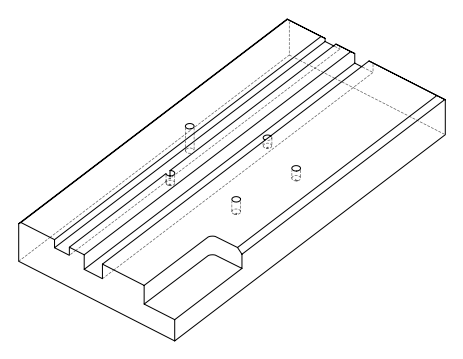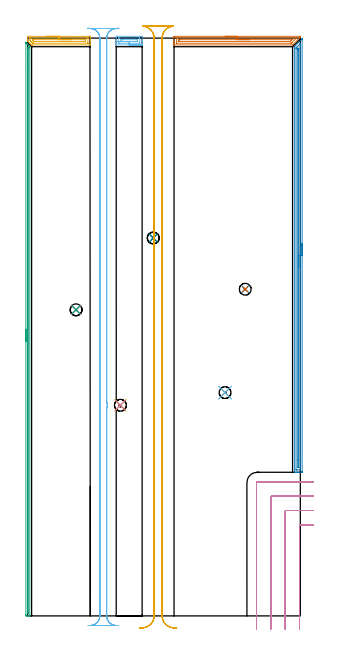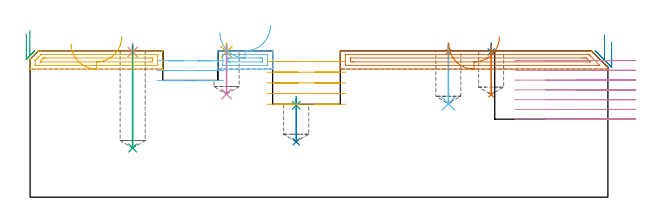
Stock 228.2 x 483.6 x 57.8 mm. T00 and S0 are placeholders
(PLAN: 18 operations, 5 tool changes, 47.3 min)
(1 SPOT_DRILL | STEP1POCKET | NXT0321_9005460120000 | 0.03 min | 1 mm3)
(2 SPOT_DRILL_1 | STEP1POCKET_1 | NXT0321_9005460120000 | 0.03 min | 1 mm3)
(3 SPOT_DRILL_2 | STEP1POCKET_2 | NXT0321_9005460120000 | 0.03 min | 2267 mm3)
(4 SPOT_DRILL_3 | STEP1POCKET_3 | NXT0321_9005460120000 | 0.03 min | 1 mm3)
(5 SPOT_DRILL_4 | STEP1POCKET_4 | NXT0321_9005460120000 | 0.03 min | 1 mm3)
(6 DRILL_BLIND_HOLE_INTO_CENTER | STEP1POCKET | UGT0301_494 | 0.09 min | 1445 mm3)
(7 DRILL_BLIND_HOLE_INTO_CENTER_1 | STEP1POCKET_1 | UGT0301_494 | 0.08 min | 1170 mm3)
(8 DRILL_BLIND_HOLE_INTO_CENTER_2 | STEP1POCKET_2 | UGT0301_494 | 0.07 min | 1035 mm3)
(9 DRILL_BLIND_HOLE_INTO_CENTER_3 | STEP1POCKET_3 | UGT0301_494 | 0.16 min | 2782 mm3)
(10 DRILL_BLIND_HOLE_INTO_CENTER_4 | STEP1POCKET_4 | UGT0301_494 | 0.08 min | 1155 mm3)
(11 AREA_MILL | FG_CHAMFER_SURFACE | UGT0205_001 | 1.43 min | 1476 mm3)
(12 AREA_MILL_1 | FG_CHAMFER_SURFACE_1 | UGT0205_001 | 0.71 min | 795 mm3)
(13 AREA_MILL_2 | FG_CHAMFER_SURFACE_2 | UGT0205_001 | 2.66 min | 2857 mm3)
(14 AREA_MILL_3 | FG_CHAMFER_SURFACE_3 | UGT0205_001 | 8.8 min | 7654 mm3)
(15 AREA_MILL_4 | FG_CHAMFER_SURFACE_4 | UGT0205_001 | 7.79 min | 2597 mm3)
(16 MILL_CORNER_NOTCH_RECTANGULAR | CORNER_NOTCH_RECTANGULAR | UGT0201_008 | Follow Part, ap 4, ae 75% | 8.31 min | 144556 mm3)
(17 MILL_RECTANGULAR_SLOT | SLOT_RECTANGULAR | UGT0201_104 | Follow Part, ap 5, ae 75% | 10.65 min | 269907 mm3)
(18 MILL_RECTANGULAR_SLOT_1 | SLOT_RECTANGULAR_1 | UGT0201_008 | Follow Part, ap 4, ae 75% | 6.33 min | 122498 mm3)
(TOOL NXT0321_9005460120000 | NC Spot Drill, 142deg, 12mm, Carbide, Uncoated | D12 PA142 FL30 Z2)
(TOOL UGT0301_494 | Carbide Drill 9.9 mm | D9.9 PA118 FL87 Z2)
(TOOL UGT0205_001 | Chamfer Mill 20 x 3 x 45 deg. | D20 FL50 Z2)
(TOOL UGT0201_008 | End Mill 16 mm | D16 FL32 Z4)
(TOOL UGT0201_104 | End Mill 20 mm | D20 FL22 Z2)
(OP 1 SPOT_DRILL)
G17 G21 G94 G90
T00 M6
G54
G17 G0 G90 X165.2 Y186.9 S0 M3
G43 Z67.8 H0
G94 G81 G98 Z57.374 F250. R60.8
G80
M5
M2
(OP 2 SPOT_DRILL_1)
G17 G21 G94 G90
T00 M6
G54
G17 G0 G90 X182.1 Y273.4 S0 M3
G43 Z67.8 H0
G94 G81 G98 Z57.374 F250. R60.8
G80
M5
M2
(OP 3 SPOT_DRILL_2)
G17 G21 G94 G90
T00 M6
G54
G17 G0 G90 X105.1 Y316.3 S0 M3
G43 Z67.8 H0
G94 G81 G98 Z36.274 F250. R39.7
G80
M5
M2
(OP 4 SPOT_DRILL_3)
G17 G21 G94 G90
T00 M6
G54
G17 G0 G90 X40.5 Y256.2 S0 M3
G43 Z67.8 H0
G94 G81 G98 Z57.374 F250. R60.8
G80
M5
M2
(OP 5 SPOT_DRILL_4)
G17 G21 G94 G90
T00 M6
G54
G17 G0 G90 X77.6 Y176.3 S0 M3
G43 Z67.8 H0
G94 G81 G98 Z57.374 F250. R60.8
G80
M5
M2
(OP 6 DRILL_BLIND_HOLE_INTO_CENTER)
G17 G21 G94 G90
T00 M6
G54
G17 G0 G90 X165.2 Y186.9 S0 M3
G43 Z67.8 H0
G94 G81 G98 Z36.9 F250. R59.8
G80
M5
M2
(OP 7 DRILL_BLIND_HOLE_INTO_CENTER_1)
G17 G21 G94 G90
T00 M6
G54
G17 G0 G90 X182.1 Y273.4 S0 M3
G43 Z67.8 H0
G94 G81 G98 Z40.5 F250. R59.8
G80
M5
M2
(OP 8 DRILL_BLIND_HOLE_INTO_CENTER_2)
G17 G21 G94 G90
T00 M6
G54
G17 G0 G90 X105.1 Y316.3 S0 M3
G43 Z67.8 H0
G94 G81 G98 Z21.9 F250. R38.7
G80
M5
M2
(OP 9 DRILL_BLIND_HOLE_INTO_CENTER_3)
G17 G21 G94 G90
T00 M6
G54
G17 G0 G90 X40.5 Y256.2 S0 M3
G43 Z67.8 H0
G94 G81 G98 Z19.4 F250. R59.8
G80
M5
M2
(OP 10 DRILL_BLIND_HOLE_INTO_CENTER_4)
G17 G21 G94 G90
T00 M6
G54
G17 G0 G90 X77.6 Y176.3 S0 M3
G43 Z67.8 H0
G94 G81 G98 Z40.7 F250. R59.8
G80
M5
M2
(OP 11 AREA_MILL)
G17 G21 G94 G90
T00 M6
G54
G17 G0 G90 X16.2 Y485.1 S1061 M3
G43 Z67.8 H0
Z60.6
G94 G1 X16.238 Z59.728 F250.
X16.352 Z58.864
X16.541 Z58.012
X16.803 Z57.18
X17.137 Z56.374
X17.54 Z55.6
X18.008 Z54.864
X18.54 Z54.172
X19.129 Z53.529
X19.772 Z52.94
X20.464 Z52.409
X21.2 Z51.94
X21.974 Z51.537
X22.78 Z51.203
X23.612 Z50.941
X24.464 Z50.752
X25.328 Z50.638
X26.2 Z50.6
X51.386
X51.888 Y485.098 Z50.602
X52.383 Y485.092 Z50.604
X52.393 Y485.091 Z50.605
X52.4 Y484.598 Z51.097
Y482.828 Z52.866
Y482.081 Z53.617
Y481.943 Z53.756
X52.399 Y478.054 Z57.644
X52.39 Y477.905 Z57.793
X52.331 Y477.9 Z57.8
X4.055
X3.407 Y477.898 Z57.798
X3.305 Y477.905 Z57.791
X3.266 Y477.935 Z57.763
X3.245 Y477.955 Z57.744
X0.069 Y481.13 Z54.569
X0.045 Y481.155 Z54.542
X0.01 Y481.199 Z54.496
X0. Y481.334 Z54.363
X0.001 Y485.092 Z50.606
X0.069 Y485.1 Z50.6
X26.2
Y483.686 Z52.014
X50.143
X50.326 Y483.684 Z52.016
X50.371 Y483.681 Z52.019
X50.387 Y483.679 Z52.021
X50.39 Y483.669 Z52.031
X50.397 Y483.627 Z52.073
X50.399 Y483.585 Z52.115
Y479.605 Z56.095
X50.397 Y479.416 Z56.284
X50.393 Y479.348 Z56.352
X50.388 Y479.32 Z56.38
X50.383 Y479.319 Z56.381
X50.331 Y479.316 Z56.384
X50.116 Y479.314 Z56.386
X50.089
X4.914
X4.485 Y479.319 Z56.381
X4.38 Y479.321 Z56.379
X4.325 Y479.337 Z56.363
X4.254 Y479.404 Z56.296
X4.055 Y479.596 Z56.104
X3.477 Y480.172 Z55.528
X3.17 Y480.48 Z55.22
X2.594 Y481.057 Z54.643
X2.284 Y481.372 Z54.328
X2.01 Y481.661 Z54.039
X2.005 Y481.943 Z53.757
X2.001 Y482.225 Z53.475
Y483.395 Z52.305
X2.003 Y483.583 Z52.117
X2.008 Y483.652 Z52.048
X2.012 Y483.68 Z52.02
X2.017 Y483.681 Z52.019
X2.069 Y483.684 Z52.016
X2.284 Y483.686 Z52.014
X2.311
X26.2
Y482.272 Z53.428
X47.459 Y482.271 Z53.429
X48.019 Y482.268 Z53.432
X48.345 Y482.264 Z53.436
X48.391 Y481.943 Z53.757
X48.397 Y481.89 Z53.81
X48.4 Y481.057 Z54.643
Y481.003 Z54.697
X48.397 Y480.947 Z54.753
X48.39 Y480.837 Z54.863
X48.377 Y480.735 Z54.965
X48.345 Y480.734 Z54.966
X47.787 Y480.73 Z54.97
X47.459 Y480.729 Z54.971
X46.902 Y480.728 Z54.972
X6.156 Y480.729 Z54.971
X5.827 Y480.73 Z54.97
X5.498 Y480.733 Z54.967
X5.405 Y480.735 Z54.965
X5.366 Y480.745 Z54.955
X5.342 Y480.766 Z54.934
X5.24 Y480.863 Z54.837
X5.042 Y481.057 Z54.643
X4.941 Y481.158 Z54.542
X4.164 Y481.943 Z53.757
X4.055 Y482.056 Z53.644
X4.01 Y482.2 Z53.5
X4.009 Y482.241 Z53.459
X4.01 Y482.264 Z53.436
X4.02 Y482.266 Z53.434
X4.055 Y482.268 Z53.432
X4.612 Y482.271 Z53.429
X26.2 Y482.272 Z53.428
X27.072 Z53.467
X27.937 Y482.271 Z53.58
X28.788 Z53.769
X29.62 Z54.032
X30.426 Z54.365
X31.2 Z54.768
X31.936 Z55.237
X32.628 Z55.768
X33.271 Z56.357
X33.86 Z57.001
X34.392 Z57.693
X34.86 Z58.429
X35.263 Z59.202
X35.597 Z60.008
X35.859 Z60.84
X36.048 Z61.692
X36.162 Z62.557
X36.2 Z63.429
G0 Z67.8
M5
M2
(OP 12 AREA_MILL_1)
G17 G21 G94 G90
T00 M6
G54
G17 G0 G90 X94.95 Y477.9 S1061 M3
G43 Z67.8 H0
G94 G1 X94.912 Z66.928 F250.
X94.798 Z66.063
X94.609 Z65.212
X94.347 Z64.38
X94.013 Z63.574
X93.61 Z62.8
X93.142 Z62.064
X92.61 Z61.372
X92.021 Z60.729
X91.378 Z60.139
X90.686 Z59.608
X89.95 Z59.14
X89.176 Z58.737
X88.37 Z58.403
X87.538 Z58.141
X86.686 Z57.952
X85.822 Z57.838
X84.95 Z57.8
X74.249
X74.108 Y477.902 Z57.788
X74.1 Y477.92 Z57.771
Y478.236 Z57.463
Y478.694 Z57.005
Y479.287 Z56.408
Y481.354 Z54.343
Y481.943 Z53.752
Y482.533 Z53.162
Y484.303 Z51.393
X74.103 Y484.598 Z51.099
X74.108 Y485.091 Z50.605
X74.195 Y485.094 Z50.603
X74.695 Y485.1 Z50.6
X94.699
X95.205 Y485.099 Z50.601
X95.705 Y485.094 Z50.603
X95.792 Y485.091 Z50.605
X95.8 Y484.598 Z51.099
Y481.943 Z53.752
Y481.354 Z54.343
Y481.057 Z54.639
Y479.287 Z56.408
Y478.694 Z57.005
Y478.236 Z57.463
Y477.92 Z57.771
X95.792 Y477.902 Z57.788
X95.651 Y477.9 Z57.8
X84.95
Y479.314 Z56.386
X76.452
X76.258 Y479.315 Z56.385
X76.162 Y479.318 Z56.382
X76.121 Y479.321 Z56.379
X76.11 Y479.344 Z56.356
X76.105 Y479.437 Z56.263
X76.1 Y479.663 Z56.037
X76.101 Y483.203 Z52.497
X76.106 Y483.579 Z52.121
X76.11 Y483.679 Z52.021
X76.155 Y483.682 Z52.018
X76.263 Y483.685 Z52.015
X76.479 Y483.686 Z52.014
X93.448
X93.642 Y483.685 Z52.015
X93.738 Y483.682 Z52.018
X93.779 Y483.679 Z52.021
X93.79 Y483.656 Z52.044
X93.795 Y483.563 Z52.137
X93.8 Y483.337 Z52.363
X93.799 Y479.797 Z55.903
X93.793 Y479.421 Z56.279
X93.79 Y479.321 Z56.379
X93.745 Y479.318 Z56.382
X93.637 Y479.315 Z56.385
X93.421 Y479.314 Z56.386
X84.95
Y480.728 Z54.972
X79.154
X78.593 Y480.729 Z54.971
X78.262 Y480.73 Z54.97
X78.152 Y480.733 Z54.967
X78.12 Y480.735 Z54.965
X78.11 Y480.79 Z54.91
X78.105 Y480.897 Z54.803
X78.101 Y481.057 Z54.643
X78.102 Y482.101 Z53.599
X78.11 Y482.258 Z53.442
X78.262 Y482.265 Z53.435
X78.824 Y482.27 Z53.43
X79.154 Y482.271 Z53.429
X79.714 Y482.272 Z53.428
X91.307 Y482.271 Z53.429
X91.638 Y482.27 Z53.43
X91.748 Y482.267 Z53.433
X91.78 Y482.265 Z53.435
X91.79 Y482.21 Z53.49
X91.795 Y482.103 Z53.597
X91.799 Y481.943 Z53.757
X91.798 Y480.899 Z54.801
X91.79 Y480.742 Z54.958
X91.638 Y480.736 Z54.964
X91.076 Y480.73 Z54.97
X90.746 Y480.729 Z54.971
X90.186 Y480.728 Z54.972
X84.95
X84.078 Z55.01
X83.214 Z55.123
X82.362 Z55.312
X81.53 Z55.575
X80.724 Z55.908
X79.95 Z56.311
X79.214 Z56.78
X78.522 Z57.311
X77.879 Z57.9
X77.29 Z58.544
X76.758 Z59.236
X76.29 Z59.972
X75.887 Z60.745
X75.553 Z61.551
X75.291 Z62.383
X75.102 Z63.235
X74.988 Z64.1
X74.95 Z64.972
G0 Z67.8
M5
M2
(OP 13 AREA_MILL_2)
G17 G21 G94 G90
T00 M6
G54
G17 G0 G90 X165.35 Y485.1 S1061 M3
G43 Z67.8 H0
Z60.6
G94 G1 X165.388 Z59.728 F250.
X165.502 Z58.864
X165.691 Z58.012
X165.953 Z57.18
X166.287 Z56.374
X166.69 Z55.6
X167.158 Z54.864
X167.69 Z54.172
X168.279 Z53.529
X168.922 Z52.94
X169.614 Z52.408
X170.35 Z51.94
X171.124 Z51.537
X171.93 Z51.203
X172.762 Z50.941
X173.613 Z50.752
X174.478 Z50.638
X175.35 Z50.6
X228.034
X228.099 Y485.097 Z50.603
X228.2 Y485.091 Z50.605
X228.199 Y484.408 Z51.291
X228.183 Y484.383 Z51.317
X228.158 Y484.358 Z51.342
X227.957 Y484.155 Z51.541
X227.513 Y483.713 Z51.986
X222.156 Y478.356 Z57.344
X221.825 Y478.025 Z57.672
X221.704 Y477.905 Z57.791
X221.337 Y477.9 Z57.8
X122.666
X122.508 Y477.902 Z57.788
X122.5 Y477.922 Z57.769
Y478.273 Z57.426
Y478.629 Z57.07
Y479.287 Z56.408
Y480.501 Z55.196
Y481.057 Z54.637
Y484.32 Z51.377
X122.503 Y484.598 Z51.099
X122.509 Y485.091 Z50.606
X122.612 Y485.094 Z50.603
X123.112 Y485.1 Z50.6
X175.35
Y483.686 Z52.014
X224.016
X224.848 Y483.685 Z52.015
X224.909 Y483.683 Z52.017
X224.942 Y483.679 Z52.021
X225. Y483.661 Z52.039
X224.983 Y483.639 Z52.061
X224.941 Y483.593 Z52.107
X224.909 Y483.559 Z52.141
X221.337 Y479.987 Z55.713
X220.984 Y479.637 Z56.063
X220.799 Y479.459 Z56.242
X220.655 Y479.321 Z56.379
X220.444 Y479.315 Z56.385
X220.416
X124.676
X124.579 Y479.316 Z56.384
X124.531 Y479.319 Z56.381
X124.514 Y479.321 Z56.379
X124.51 Y479.332 Z56.368
X124.505 Y479.441 Z56.259
X124.501 Y479.681 Z56.019
Y483.222 Z52.478
X124.506 Y483.617 Z52.083
X124.51 Y483.669 Z52.031
X124.514 Y483.68 Z52.02
X124.521 Y483.682 Z52.018
X124.574 Y483.684 Z52.016
X124.682 Y483.685 Z52.015
X124.898 Y483.686 Z52.014
X175.35
Y482.272 Z53.428
X221.005 Y482.271 Z53.429
X221.067 Y482.27 Z53.43
X221.124 Y482.267 Z53.433
X221.151 Y482.265 Z53.435
X221.139 Y482.248 Z53.452
X221.113 Y482.215 Z53.485
X221.088 Y482.189 Z53.511
X219.958 Y481.057 Z54.643
X219.754 Y480.856 Z54.844
X219.683 Y480.789 Z54.911
X219.628 Y480.739 Z54.961
X219.551 Y480.735 Z54.965
X218.988 Y480.73 Z54.97
X218.658 Y480.729 Z54.971
X218.097 Y480.728 Z54.972
X126.684 Y480.729 Z54.971
X126.574 Y480.73 Z54.97
X126.534 Y480.733 Z54.967
X126.518 Y480.734 Z54.966
X126.51 Y480.754 Z54.946
X126.505 Y480.875 Z54.825
X126.502 Y481.057 Z54.643
X126.5 Y481.24 Z54.46
X126.505 Y481.943 Z53.757
X126.509 Y482.116 Z53.584
X126.527 Y482.265 Z53.435
X126.684 Y482.266 Z53.434
X127.246 Y482.27 Z53.43
X127.577 Y482.271 Z53.429
X128.138 Y482.272 Z53.428
X175.35
X176.222 Z53.467
X177.086 Z53.58
X177.938 Z53.769
X178.77 Z54.032
X179.576 Z54.365
X180.35 Z54.768
X181.086 Z55.237
X181.778 Z55.768
X182.421 Z56.357
X183.01 Z57.001
X183.541 Z57.693
X184.01 Z58.428
X184.413 Z59.202
X184.747 Z60.008
X185.009 Z60.84
X185.198 Z61.692
X185.312 Z62.557
X185.35 Z63.428
G0 Z67.8
M5
M2
(OP 14 AREA_MILL_3)
G17 G21 G94 G90
T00 M6
G54
G17 G0 G90 X229.7 Y311.55 S1061 M3
G43 Z67.8 H0
Z61.3
G94 G1 Y311.512 Z60.429 F250.
Y311.398 Z59.564
Y311.209 Z58.712
Y310.947 Z57.88
Y310.613 Z57.074
Y310.21 Z56.3
Y309.742 Z55.564
Y309.21 Z54.872
Y308.621 Z54.229
Y307.978 Z53.64
Y307.286 Z53.109
Y306.55 Z52.64
Y305.776 Z52.237
Y304.97 Z51.903
Y304.138 Z51.641
Y303.286 Z51.452
Y302.422 Z51.338
Y301.55 Z51.3
Y121.12
X229.699 Y120.807 Z51.301
X229.693 Y120.234 Z51.304
X229.691 Y120.207 Z51.305
X229.122 Y120.2 Z51.875
X226.45 Z54.544
X225.88 Z55.117
X225.559 Z55.437
X224.989 Z56.007
X224.669 Z56.326
X223.616 Z57.383
X223.246 Y120.207 Z57.746
X223.203 Y120.21 Z57.788
X223.2 Y120.361 Z57.8
Y476.045
X223.205 Y476.403 Z57.791
X223.332 Y476.533 Z57.665
X224.035 Y477.235 Z56.964
X229.122 Y482.322 Z51.876
X229.207 Y482.407 Z51.793
X229.39 Y482.591 Z51.609
X229.567 Y482.768 Z51.43
X229.689 Y482.888 Z51.309
X229.696 Y482.889 Z51.302
X229.699 Y482.888 Z51.299
X229.7 Y482.768 Z51.3
Y301.55
X228.286 Z52.714
Y122.537
X228.285 Y122.482 Z52.715
X228.281 Y122.373 Z52.719
X228.273 Y122.21 Z52.727
X228.231 Y122.208 Z52.769
X227.731 Y122.201 Z53.269
X225.559 Y122.2 Z55.441
X225.058 Y122.202 Z55.942
X224.669 Y122.21 Z56.331
X224.621 Y122.217 Z56.379
X224.614 Y122.592 Z56.386
X224.615 Y475.207 Z56.385
X224.617 Y475.262 Z56.383
X224.623 Y475.361 Z56.377
X224.669 Y475.412 Z56.331
X224.982 Y475.731 Z56.018
X225.295 Y476.045 Z55.705
X225.427 Y476.178 Z55.573
X227.972 Y478.723 Z53.028
X228.103 Y478.851 Z52.897
X228.231 Y478.975 Z52.769
X228.268 Y479.008 Z52.732
X228.279 Y478.886 Z52.721
X228.284 Y478.778 Z52.716
X228.285 Y478.723 Z52.715
X228.286 Y301.55 Z52.714
X226.871 Z54.129
Y124.377
X226.87 Y124.272 Z54.13
X226.867 Y124.22 Z54.133
X226.866 Y124.214 Z54.134
X226.853 Y124.21 Z54.147
X226.803 Y124.205 Z54.197
X226.626 Y124.2 Z54.374
X226.155 Y124.202 Z54.845
X226.062 Y124.206 Z54.938
X226.036 Y124.21 Z54.964
X226.034 Y124.215 Z54.966
X226.031 Y124.237 Z54.969
X226.029 Y124.377 Z54.971
X226.028 Y130.701 Z54.972
X226.029 Y473.367 Z54.971
X226.03 Y473.788 Z54.97
X226.034 Y474.26 Z54.966
X226.035 Y474.309 Z54.965
X226.062 Y474.351 Z54.938
X226.125 Y474.42 Z54.875
X226.206 Y474.504 Z54.794
X226.45 Y474.75 Z54.55
X226.651 Y474.951 Z54.349
X226.854 Y475.153 Z54.146
X226.859 Z54.141
X226.864 Z54.136
X226.869 Y474.9 Z54.131
X226.87 Y474.731 Z54.13
X226.871 Y468.454 Z54.129
Y301.55
Y300.678 Z54.167
Y299.814 Z54.28
Y298.962 Z54.469
Y298.13 Z54.732
Y297.324 Z55.065
Y296.55 Z55.468
Y295.814 Z55.937
Y295.122 Z56.468
Y294.479 Z57.057
Y293.89 Z57.701
Y293.358 Z58.393
Y292.89 Z59.129
Y292.487 Z59.902
Y292.153 Z60.708
Y291.891 Z61.54
Y291.702 Z62.392
Y291.588 Z63.257
Y291.55 Z64.129
G0 Z67.8
M5
M2
(OP 15 AREA_MILL_4)
G17 G21 G94 G90
T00 M6
G54
G17 G0 G90 X-1.5 Y229.85 S1061 M3
G43 Z67.8 H0
Z64.5
G94 G1 Y229.888 Z63.628 F250.
Y230.002 Z62.763
Y230.191 Z61.912
Y230.453 Z61.08
Y230.787 Z60.274
Y231.19 Z59.5
Y231.659 Z58.764
Y232.19 Z58.072
Y232.779 Z57.429
Y233.422 Z56.84
Y234.114 Z56.308
Y234.85 Z55.84
Y235.624 Z55.437
Y236.43 Z55.103
Y237.262 Z54.841
Y238.114 Z54.652
Y238.978 Z54.538
Y239.85 Z54.5
Y479.64
X-1.497 Y479.689 Z54.501
X-1.496 Y479.69 Z54.502
X-1.478 Y479.679 Z54.52
X-1.316 Y479.516 Z54.682
X-1.16 Y479.361 Z54.835
X-1.011 Y479.21 Z54.987
X-0.871 Y479.069 Z55.127
X-0.724 Y478.923 Z55.272
X-0.582 Y478.78 Z55.416
X-0.425 Y478.622 Z55.573
X-0.287 Y478.484 Z55.709
X-0.154 Y478.349 Z55.844
X1.46 Y476.728 Z57.458
X1.763 Y476.415 Z57.763
X1.784 Y476.386 Z57.784
X1.792 Y476.367 Z57.792
X1.794 Y476.359 Z57.794
X1.795 Y475.492 Z57.795
X1.8 Y0.184 Z57.8
X1.797 Y0.01 Z57.788
X1.662 Y0.002 Z57.654
X1.521 Y0. Z57.52
X1.305 Z57.305
X0.587 Z56.581
X-0.646 Z55.351
X-1.16 Y0.001 Z54.834
X-1.38 Y0.005 Z54.615
X-1.492 Y0.01 Z54.503
X-1.497 Y0.286 Z54.501
X-1.5 Y0.631 Z54.5
Y0.979
Y239.85
X-0.086 Z55.914
X-0.085 Y475.492 Z55.915
X-0.084 Y475.695 Z55.916
X-0.081 Y475.795 Z55.919
X-0.079 Y475.806 Z55.921
X-0.071 Y475.801 Z55.929
X-0.039 Y475.773 Z55.961
X0.243 Y475.492 Z56.243
X0.351 Y475.376 Z56.351
X0.374 Y475.337 Z56.374
X0.375 Y475.283 Z56.375
X0.38 Y474.809 Z56.38
X0.381 Y459.668 Z56.381
X0.385 Y2.626 Z56.385
Y2.42
X0.383 Y2.309 Z56.383
X0.379 Y2.029 Z56.379
X0.116 Y2.007 Z56.116
X-0.037 Y2.005 Z55.963
X-0.071 Y2.009 Z55.929
X-0.079 Y2.012 Z55.921
X-0.082 Y2.024 Z55.918
X-0.084 Y2.061 Z55.916
X-0.086 Y2.214 Z55.914
Y2.42
Y239.85
Y240.722 Z55.952
Y241.587 Z56.066
Y242.438 Z56.255
Y243.27 Z56.517
Y244.076 Z56.851
Y244.85 Z57.254
Y245.586 Z57.723
Y246.278 Z58.254
Y246.921 Z58.843
Y247.51 Z59.486
Y248.042 Z60.178
Y248.51 Z60.914
Y248.913 Z61.688
Y249.247 Z62.494
Y249.509 Z63.326
Y249.698 Z64.178
Y249.812 Z65.043
Y249.85 Z65.914
G0 Z67.8
M5
M2
(OP 16 MILL_CORNER_NOTCH_RECTANGULAR)
G17 G21 G94 G90
T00 M6
G54
G17 G0 G90 X239.2 Y76.2 S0 M3
G43 Z67.8 H0
Z53.943
G94 G1 X236.2 F250.
X228.295 F500.
G3 X227.5 Y75.405 R0.8
G1 Y-8.
Y-11. F250.
G0 Z67.8
X239.2 Y88.2
Z53.943
G1 X236.2
X216.295 F500.
G3 X215.5 Y87.405 R0.8
G1 Y-8.
Y-11. F250.
G0 Z67.8
X239.2 Y100.2
Z53.943
G1 X236.2
X204.295 F500.
G3 X203.5 Y99.405 R0.8
G1 Y-8.
Y-11. F250.
G0 Z67.8
X239.2 Y112.2
Z53.943
G1 X236.2
X192.3 F500.
G3 X191.5 Y111.4 R0.8
G1 Y-8.
Y-11. F250.
G0 Z67.8
X239.2 Y76.2
Z50.086
G1 X236.2
X228.295 F500.
G3 X227.5 Y75.405 R0.8
G1 Y-8.
Y-11. F250.
G0 Z67.8
X239.2 Y88.2
Z50.086
G1 X236.2
X216.295 F500.
G3 X215.5 Y87.405 R0.8
G1 Y-8.
Y-11. F250.
G0 Z67.8
X239.2 Y100.2
Z50.086
G1 X236.2
X204.295 F500.
G3 X203.5 Y99.405 R0.8
G1 Y-8.
Y-11. F250.
G0 Z67.8
X239.2 Y112.2
Z50.086
G1 X236.2
X192.3 F500.
G3 X191.5 Y111.4 R0.8
G1 Y-8.
Y-11. F250.
G0 Z67.8
X239.2 Y76.2
Z46.229
G1 X236.2
X228.295 F500.
G3 X227.5 Y75.405 R0.8
G1 Y-8.
Y-11. F250.
G0 Z67.8
X239.2 Y88.2
Z46.229
G1 X236.2
X216.295 F500.
G3 X215.5 Y87.405 R0.8
G1 Y-8.
Y-11. F250.
G0 Z67.8
X239.2 Y100.2
Z46.229
G1 X236.2
X204.295 F500.
G3 X203.5 Y99.405 R0.8
G1 Y-8.
Y-11. F250.
G0 Z67.8
X239.2 Y112.2
Z46.229
G1 X236.2
X192.3 F500.
G3 X191.5 Y111.4 R0.8
G1 Y-8.
Y-11. F250.
G0 Z67.8
X239.2 Y76.2
Z42.371
G1 X236.2
X228.295 F500.
G3 X227.5 Y75.405 R0.8
G1 Y-8.
Y-11. F250.
G0 Z67.8
X239.2 Y88.2
Z42.371
G1 X236.2
X216.295 F500.
G3 X215.5 Y87.405 R0.8
G1 Y-8.
Y-11. F250.
G0 Z67.8
X239.2 Y100.2
Z42.371
G1 X236.2
X204.295 F500.
G3 X203.5 Y99.405 R0.8
G1 Y-8.
Y-11. F250.
G0 Z67.8
X239.2 Y112.2
Z42.371
G1 X236.2
X192.3 F500.
G3 X191.5 Y111.4 R0.8
G1 Y-8.
Y-11. F250.
G0 Z67.8
X239.2 Y76.2
Z38.514
G1 X236.2
X228.295 F500.
G3 X227.5 Y75.405 R0.8
G1 Y-8.
Y-11. F250.
G0 Z67.8
X239.2 Y88.2
Z38.514
G1 X236.2
X216.295 F500.
G3 X215.5 Y87.405 R0.8
G1 Y-8.
Y-11. F250.
G0 Z67.8
X239.2 Y100.2
Z38.514
G1 X236.2
X204.295 F500.
G3 X203.5 Y99.405 R0.8
G1 Y-8.
Y-11. F250.
G0 Z67.8
X239.2 Y112.2
Z38.514
G1 X236.2
X192.3 F500.
G3 X191.5 Y111.4 R0.8
G1 Y-8.
Y-11. F250.
G0 Z67.8
X239.2 Y76.2
Z34.657
G1 X236.2
X228.295 F500.
G3 X227.5 Y75.405 R0.8
G1 Y-8.
Y-11. F250.
G0 Z67.8
X239.2 Y88.2
Z34.657
G1 X236.2
X216.295 F500.
G3 X215.5 Y87.405 R0.8
G1 Y-8.
Y-11. F250.
G0 Z67.8
X239.2 Y100.2
Z34.657
G1 X236.2
X204.295 F500.
G3 X203.5 Y99.405 R0.8
G1 Y-8.
Y-11. F250.
G0 Z67.8
X239.2 Y112.2
Z34.657
G1 X236.2
X192.3 F500.
G3 X191.5 Y111.4 R0.8
G1 Y-8.
Y-11. F250.
G0 Z67.8
X239.2 Y76.2
Z30.8
G1 X236.2
X228.295 F500.
G3 X227.5 Y75.405 R0.8
G1 Y-8.
Y-11. F250.
G0 Z67.8
X239.2 Y88.2
Z30.8
G1 X236.2
X216.295 F500.
G3 X215.5 Y87.405 R0.8
G1 Y-8.
Y-11. F250.
G0 Z67.8
X239.2 Y100.2
Z30.8
G1 X236.2
X204.295 F500.
G3 X203.5 Y99.405 R0.8
G1 Y-8.
Y-11. F250.
G0 Z67.8
X239.2 Y112.2
Z30.8
G1 X236.2
X192.3 F500.
G3 X191.5 Y111.4 R0.8
G1 Y-8.
Y-11. F250.
G0 Z67.8
M5
M2
(OP 17 MILL_RECTANGULAR_SLOT)
G17 G21 G94 G90
T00 M6
G54
G17 G0 G90 X124.717 Y-10.202 S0 M3
G43 Z67.8 H0
Z53.58
G94 G1 X121.726 Y-9.97 F250.
G2 X112.5 Y0. R10. F500.
G1 Y483.6
G2 X120.315 Y493.358 R10.
G1 X120.321 Y493.388
G3 X118.271 Y493.6 R10.
G1 X100.052
G3 X97.99 Y493.385 R10.
G1 X97.996 Y493.356
G2 X105.8 Y483.6 R10.
G1 Y0.
G2 X96.574 Y-9.97 R10.
G1 X93.583 Y-10.202 F250.
G0 X124.717 Z49.36
G1 X121.726 Y-9.97
G2 X112.5 Y0. R10. F500.
G1 Y483.6
G2 X121.726 Y493.57 R10.
G1 Y493.6
X96.574
Y493.57
G2 X105.8 Y483.6 R10.
G1 Y0.
G2 X96.574 Y-9.97 R10.
G1 X93.583 Y-10.202 F250.
G0 X124.717 Z45.14
G1 X121.726 Y-9.97
G2 X112.5 Y0. R10. F500.
G1 Y483.6
G2 X121.726 Y493.57 R10.
G1 Y493.6
X96.574
Y493.57
G2 X105.8 Y483.6 R10.
G1 Y0.
G2 X96.574 Y-9.97 R10.
G1 X93.583 Y-10.202 F250.
G0 X124.717 Z40.92
G1 X121.726 Y-9.97
G2 X112.5 Y0. R10. F500.
G1 Y483.6
G2 X121.726 Y493.57 R10.
G1 Y493.6
X96.574
Y493.57
G2 X105.8 Y483.6 R10.
G1 Y0.
G2 X96.574 Y-9.97 R10.
G1 X93.583 Y-10.202 F250.
G0 X124.717 Z36.7
G1 X121.726 Y-9.97
G2 X112.5 Y0. R10. F500.
G1 Y483.6
G2 X121.726 Y493.57 R10.
G1 Y493.6
X96.574
Y493.57
G2 X105.8 Y483.6 R10.
G1 Y0.
G2 X96.574 Y-9.97 R10.
G1 X93.583 Y-10.202 F250.
G0 Z67.8
M5
M2
(OP 18 MILL_RECTANGULAR_SLOT_1)
G17 G21 G94 G90
T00 M6
G54
G17 G0 G90 X76.397 Y-8.23 S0 M3
G43 Z67.8 H0
Z53.9
G94 G1 X73.408 Y-7.97 F250.
G2 X66.1 Y0. R8. F500.
G1 Y172.8
G2 X66.906 Y176.3 R8.
X66.1 Y179.8 R8.
G1 Y483.6
G2 X71.761 Y491.25 R8.
G1 X71.769 Y491.279
G3 X69.527 Y491.6 R8.
G1 X56.965
G3 X54.726 Y491.28 R8.
G1 X54.735 Y491.252
G2 X60.4 Y483.6 R8.
G1 Y0.
G2 X53.092 Y-7.97 R8.
G1 X50.103 Y-8.23 F250.
G0 Z67.8
X50.104 Y491.83
Z50.
G1 X53.092 Y491.57
G2 X60.4 Y483.6 R8. F500.
G1 Y0.
G2 X53.092 Y-7.97 R8.
G1 Y-8.
X73.408
Y-7.97
G2 X66.1 Y0. R8.
G1 Y172.8
G2 X66.906 Y176.3 R8.
X66.1 Y179.8 R8.
G1 Y483.6
G2 X73.408 Y491.57 R8.
G1 X76.396 Y491.83 F250.
G0 X50.104 Z46.1
G1 X53.092 Y491.57
G2 X60.4 Y483.6 R8. F500.
G1 Y0.
G2 X53.092 Y-7.97 R8.
G1 Y-8.
X73.408
Y-7.97
G2 X66.1 Y0. R8.
G1 Y172.8
G2 X66.906 Y176.3 R8.
X66.1 Y179.8 R8.
G1 Y483.6
G2 X73.408 Y491.57 R8.
G1 X76.396 Y491.83 F250.
G0 Z67.8
M5
M2
